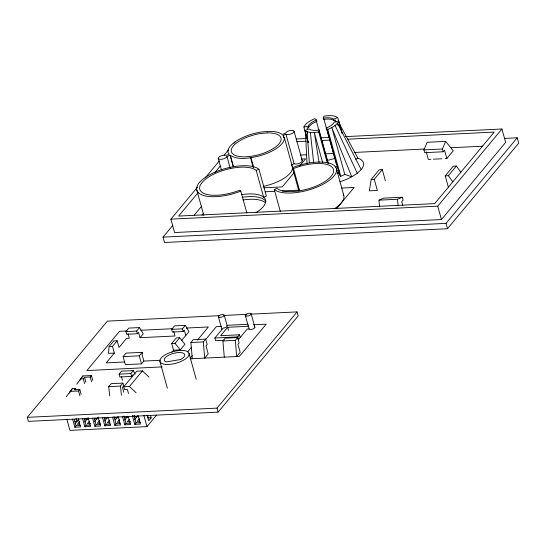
<?xml version="1.0" encoding="UTF-8"?>
<svg xmlns="http://www.w3.org/2000/svg" width="546" height="546" viewBox="0 0 546 546"><rect width="100%" height="100%" fill="white"/><g stroke="black" fill="none" stroke-linecap="round" stroke-linejoin="round"><path stroke-width="0.82" d="M283.101 135.333L284.302 137.551A29.088 11.507 -15.5 0 1 258.115 156.258C249.051 158.169 238.452 160.449 230.125 155.269L226.972 156.531A4.539 1.795 -15.5 0 1 220.871 159.371L219.089 159.186A4.539 1.795 -15.5 0 1 218.27 157.999L218.584 157.46A4.539 1.795 -15.5 0 1 222.12 155.542L223.266 155.282A4.539 1.795 -15.5 0 1 226.153 155.344L229.19 154.313L228.044 152.191A29.088 11.507 -15.5 0 1 261.582 131.968C268.4 131.347 276.242 130.31 282.2 134.452L285.367 133.299L287.107 131.586A4.539 1.795 -15.5 0 1 290.37 130.487L293.257 130.549L294.096 131.252L302.266 160.701L301.931 161.732A4.539 1.795 -15.5 0 1 295.161 164.012L294.137 163.725L285.967 134.275L283.101 135.333L283.824 137.865M294.096 131.252L293.762 132.275A4.539 1.795 -15.5 0 1 286.991 134.555L285.967 134.275M117.151 340.772L113.786 340.936L109.118 346.546L108.456 353.364L114.339 353.078L112.483 346.382L117.151 340.772L119.008 347.468L126.59 338.356L129.279 338.227L128.01 333.633M382.296 169.656L379.211 169.806L371.184 179.457L369.335 190.834L377.361 190.445L374.269 179.306L382.296 169.656L385.387 180.801M327.238 162.694L318.721 131.995L319.376 129.996A13.602 5.378 -15.5 0 1 309.05 128.931L304.921 130.569L308.278 142.69M335.995 122.413L335.319 119.977L333.947 120.523A13.602 5.378 -15.5 0 0 323.614 119.458L323.246 118.12L323.894 116.121C328.467 115.561 333.613 114.926 337.701 117.54L342.185 133.702M323.614 119.458L323.833 118.796L336.459 164.312M446.846 158.524L444.526 150.17L443.188 151.774L424.679 152.675L423.908 149.891L427.149 142.281L445.659 141.38L453.269 150.805L446.846 158.524L445.161 158.606M443.188 151.774L442.417 148.99L445.659 141.38M308.135 142.349L303.876 127C305.951 122.645 310.674 120.536 314.837 118.659L316.468 120.018L316.83 121.328L313.827 122.754A13.602 5.378 -15.5 0 0 308.64 127.6L307.173 127.846L307.623 129.47M338.745 121.116C336.67 125.471 331.948 127.58 327.784 129.457L326.153 128.098A13.602 5.378 -15.5 0 0 334.357 121.86L338.745 121.116L341.878 132.425M66.346 396.703L72.495 388.438L75.348 388.295L75.798 389.919M69.281 393.065L72.495 388.438M76.747 384.207L82.896 375.935L91.455 375.518L92.806 380.391M79.682 380.569L82.896 375.935M224.297 357.152L222.918 340.957L225.184 338.151L237.633 337.551L239.121 342.902L237.954 344.308L240.179 352.341L236.677 356.545L235.299 340.356L237.633 337.551M345.557 136.616L501.931 129.006L505.644 142.397L441.455 219.547L174.597 232.535L170.884 219.144L197.536 187.107M205.153 177.955L219.301 160.954M224.194 155.071L228.549 149.843M233.988 143.305L235.073 141.994M198.082 192.67L178.597 216.08L434.691 203.617L494.212 132.077L347.877 139.196M214.851 172.502L220.263 165.998M504.47 138.418L517.212 137.797L518.7 143.154L447.508 228.719L164.51 242.492L163.022 237.135L172.809 225.375M194.219 215.158L201.795 206.054M251.133 314.127L297.072 311.896L298.184 315.909L218.127 412.134L28.412 421.369L27.3 417.349L107.357 321.123L219.656 315.663M201.911 215.22L203.522 213.288M75.348 388.295L74.113 389.783L79.818 389.503L81.17 394.376M80.419 378.91L83.272 378.774L84.514 377.286L90.22 377.006L91.455 375.518M125.887 331.593L128.801 328.085L139.571 327.566L143.257 333.845L140.049 337.701L138.561 332.343L137.394 333.749L126.631 334.268L125.887 331.593L136.65 331.067L139.571 327.566M70.024 391.407L78.583 390.991L79.818 389.503M114.339 353.078L106.177 362.892L124.392 362.012M123.137 356.62L126.058 353.112L142.206 352.327L142.574 353.665L141.987 354.368L143.844 361.063L141.516 363.868L125.368 364.653L123.137 356.62L139.285 355.835L142.206 352.327M74.884 423.921L78.808 419.212M72.604 419.137L74.857 427.252L76.092 425.764L80.371 425.552M79.491 421.676L77.327 424.276L79.777 424.16M109.732 395.823L108.695 386.65L111.172 383.674L122.911 383.101L123.703 385.94L122.461 387.428L123.812 392.301M132.862 374.931L131.627 376.419L119.881 376.993L119.096 374.153L121.574 371.178L133.313 370.604L135.115 374.119M84.657 422.044L87.906 418.14M294.212 172.556L282.275 186.903L263.745 187.81M299.638 166.032L305.61 158.859L301.378 159.063M82.589 418.652L84.842 426.767L86.077 425.279L90.158 425.081M89.483 421.184L87.319 423.792L90.581 423.635M121.471 395.249L120.441 386.077L122.911 383.101M119.096 374.153L130.835 373.58L133.313 370.604M94.649 421.56L97.898 417.656M128.501 393.502L127.382 389.482L124.529 389.619L123.744 386.78L136.732 371.164L142.438 370.891L149.072 377.143M185.79 335.476L184.309 330.118L183.142 331.518L172.379 332.043L171.635 329.368L174.549 325.86L185.312 325.334L188.998 331.62L181.456 340.684M92.581 418.168L94.833 426.276L96.069 424.788L100.348 424.583M99.468 420.7L97.304 423.307L100.566 423.143M123.744 386.78L129.45 386.5L142.438 370.891M104.634 421.075L107.883 417.171M171.635 329.368L182.398 328.842L185.312 325.334M173.539 350.198L171.683 343.502L176.351 337.892L179.716 337.728L184.937 344.26L180.269 349.87L173.539 350.198L171.908 352.163M102.566 417.676L104.818 425.791L106.054 424.303L110.333 424.099M109.459 420.215L107.296 422.816L109.739 422.7M171.683 343.502L175.048 343.338L179.716 337.728M115.165 419.935L117.875 416.687M112.558 417.192L114.803 425.307L116.045 423.819L120.12 423.621M119.438 419.731L117.274 422.331L119.724 422.215M124.611 420.099L127.86 416.195M192.281 358.708L190.895 342.513L193.229 339.708L205.678 339.107L207.159 344.458L205.999 345.864L208.21 353.849L204.689 358.101L203.303 341.912L205.678 339.107M122.543 416.707L124.795 424.822L126.03 423.334L130.31 423.123M129.436 419.246L127.273 421.846L130.528 421.689M187.667 351.842L191.475 347.263M197.468 340.062L208.354 326.972L186.363 328.044M134.596 419.615L137.845 415.711M132.309 415.41L134.78 424.338L136.022 422.85L140.302 422.638M139.421 418.755L137.258 421.362L139.701 421.239M190.124 358.196L192.274 355.61M205.692 339.482L216.428 326.583L221.492 326.337M224.078 340.267L215.609 340.677L214.865 338.001L223.116 328.085A3.023 1.194 -15.5 0 0 226.324 327.102A3.023 1.194 -15.5 0 0 227.006 325.6M150.471 415.397L151.146 417.833L148.676 420.802L147.099 415.124M254.661 326.965A3.023 1.194 -15.5 0 1 253.01 328.951A3.023 1.194 -15.5 0 1 249.208 329.136L248.341 326.276L227.655 327.286L220.652 335.701L239.489 334.78L240.233 337.462M66.83 419.185L69.936 430.371L146.983 426.617L156.654 414.994M336.507 208.668L354.17 187.442L341.475 188.063M214.865 338.001L237.742 336.889L239.489 334.78M27.3 417.349L217.015 408.121L297.072 311.896M448.321 186.991L445.236 175.853L453.262 166.202L456.347 166.052L460.858 172.188M445.236 175.853L448.321 175.703L456.347 166.052M170.884 219.144L437.742 206.163L501.931 129.006M163.022 237.135L446.027 223.362L517.212 137.797M339.926 181.736A30.255 11.964 -15.5 0 0 351.774 176.795L357.282 173.28L361.213 169.608A30.255 11.964 -15.5 0 0 357.862 158.122L338.663 122.331M355.692 159.296L357.862 158.122M326.153 128.098L327.068 129.893L339.694 175.416L340.779 176.317L344.806 174.447L351.774 176.795L331.811 127.587L344.806 174.447M379.572 206.893L378.985 200.17L383.777 198.13L402.286 197.229L403.057 200.013L401.72 201.617L402.771 205.419M378.985 200.17L397.502 199.27L402.286 197.229M323.246 118.12A13.602 5.378 -15.5 0 1 333.572 119.185L337.701 117.54M256.204 170.372L258.954 169.274L266.38 196.055L263.629 197.147L256.204 170.372A30.255 11.964 -15.5 0 0 218.147 172.222A30.255 11.964 -15.5 0 0 201.651 192.055A30.255 11.964 -15.5 0 0 239.708 190.199L240.793 191.107L246.867 213.015M274.242 189.482L276.999 188.39A30.255 11.964 -15.5 0 0 315.049 186.534A30.255 11.964 -15.5 0 0 331.552 166.701A30.255 11.964 -15.5 0 0 293.495 168.557L292.41 167.649A33.306 13.172 -15.5 0 1 334.302 165.609A33.306 13.172 -15.5 0 1 316.141 187.442A33.306 13.172 -15.5 0 1 274.242 189.482L280.323 211.391M294.137 163.725L291.311 164.865M263.117 186.363L266.284 185.715A29.088 11.507 -15.5 0 0 292.472 167.001L284.302 137.551M303.876 127L308.265 126.256A13.602 5.378 -15.5 0 1 316.468 120.018M318.721 131.995C314.155 132.555 309.009 133.19 304.921 130.569M296.266 139.018L305.61 138.561M320.911 137.817L329.409 137.401M296.826 141.68L306.183 141.223M321.498 140.479L330.009 140.069M300.539 155.071L306.497 154.777M325.211 153.87L333.722 153.453M354.142 152.464L424.761 149.024M451.132 147.741L482.609 146.212M423.908 149.891L442.417 148.99M430.855 159.302L428.33 159.425L426.228 151.829M433.381 159.179L441.796 158.77M371.184 179.457L374.269 179.306M265.281 191.769L274.597 191.318M282.214 190.943L299.147 190.124M223.908 315.452L246.881 314.339M227.129 325.293L248.007 324.276M127.163 330.924L119.554 331.299L86.882 370.563L162.155 366.898M140.697 330.269L172.836 328.706M253.556 324.774L266.209 324.16L239.366 356.415L190.261 358.804M249.085 328.958L247.236 329.047L238.486 339.564L237.742 336.889M140.049 337.701L175.027 335.995L173.758 331.408M190.895 342.513L203.303 341.912M222.918 340.957L235.299 340.356M109.118 346.546L112.483 346.382M143.844 361.063L160.408 360.258M108.695 386.65L120.441 386.077M84.61 419.308L87.872 419.151M94.601 418.823L97.864 418.666M104.586 418.338L107.036 418.216M114.578 417.847L117.84 417.69M124.556 417.362L127.825 417.205M137.81 416.721L134.555 416.878L134.159 415.458M74.809 421.546L76.952 421.444L76.051 418.195M151.146 417.833L148.294 417.97L147.618 415.533M74.857 427.252L80.562 426.972L78.31 418.857M84.842 426.767L90.547 426.487L88.077 417.56M94.833 426.276L100.539 426.003L98.062 417.076M104.818 425.791L110.524 425.511L108.279 417.403M114.803 425.307L120.516 425.027L118.264 416.912M124.795 424.822L130.501 424.542L128.255 416.427M134.78 424.338L140.493 424.058L138.24 415.943M301.897 160.251L302.266 160.701M316.291 120.905L316.83 121.328M129.45 386.5L136.077 392.758M175.048 343.338L180.269 349.87M448.321 175.703L452.832 181.832M245.304 315.479L248.341 326.276M291.7 165.575L292.472 167.001M361.213 169.608L337.483 123.273L338.151 125.696M335.114 125.478L357.282 173.28M446.027 223.362L447.508 228.719M437.742 206.163L441.455 219.547M333.572 119.185L333.947 120.523M327.784 129.457L340.779 176.317M336.35 168.577L343.775 195.359M319.376 129.996L319.533 132.002L328.323 163.704M316.516 121.717L318.775 129.846M319.226 131.47L328.016 163.172M322.59 162.38L314.298 132.487L319.062 162.462M308.265 126.256L308.64 127.6M307.603 133.367L307.152 131.75L309.302 162.763M293.495 168.557L299.57 190.465M292.41 167.649L298.935 191.182M250.996 157.719L253.719 167.54M250.546 157.787L253.269 167.602M230.269 155.357L233.449 166.81M230.125 155.269L233.299 166.721M226.979 156.374L230.146 167.984M218.25 158.49L221.423 169.942M251.133 313.848L254.845 327.238M196.853 190.179L203.829 215.336M224.229 315.158L227.197 325.866M227.655 327.286L228.487 330.282M218.4 316.789L221.894 329.388M217.015 408.121L218.127 412.134M182.398 328.842L183.142 331.518M189.032 353.385L196.232 379.347M159.944 361.513L167.369 388.295M136.65 331.067L137.394 333.749M139.285 355.835L141.516 363.868M143.885 415.438L146.983 426.617M130.835 373.58L131.627 376.419M133.995 415.547L136.022 422.85M121.349 376.317L122.475 380.371M124.01 416.032L126.03 423.334M114.018 416.516L116.045 423.819M104.259 417.813L106.054 424.303M90.22 377.006L91.571 381.872M84.514 377.286L85.858 382.152M83.272 378.774L84.623 383.64M94.267 418.297L96.069 424.788M78.583 390.991L79.934 395.864M84.282 418.789L86.077 425.279M74.29 419.273L76.092 425.764M310.353 132.398L313.677 162.831M397.502 199.27L398.007 205.153M305.426 130.767L306.995 163.766M242.233 197.324A30.255 11.964 -15.5 0 1 265.957 201.788M242.977 200A30.255 11.964 -15.5 0 1 265.117 202.505M337.694 170.345A9.077 3.59 -15.5 0 1 339.046 170.345M336.978 173.157A9.077 3.59 -15.5 0 1 338.438 173.027M339.551 172.679A9.077 3.59 -15.5 0 1 337.537 173.614M335.599 166.953A9.077 3.59 -15.5 0 1 337.803 166.714M241.496 194.649A30.255 11.964 -15.5 0 1 264.544 198.061A30.255 11.964 -15.5 0 1 256.047 212.585M343.216 194.083A33.306 13.172 -15.5 0 1 334.493 208.681M240.793 191.107A33.306 13.172 -15.5 0 1 198.901 193.148A33.306 13.172 -15.5 0 1 217.062 171.314A33.306 13.172 -15.5 0 1 258.954 169.274M327.184 160.592A30.255 11.964 -15.5 0 1 334.787 158.463M248.28 326.187A3.023 1.194 -15.5 0 1 248.293 325.86M180.603 359.507L166.243 361.93A10.592 4.191 -15.5 0 1 168.373 355.391A10.592 4.191 -15.5 0 1 182.739 352.969A10.592 4.191 -15.5 0 1 180.603 359.507M267.13 132.903L260.954 133.456A25.73 10.176 -15.5 0 0 232.528 146.997A25.73 10.176 -15.5 0 0 245.215 156.832L251.392 156.279A25.73 10.176 -15.5 0 0 279.818 142.745A25.73 10.176 -15.5 0 0 267.13 132.903M165.39 364.38A15.104 5.972 -15.5 0 0 188.971 355.009A15.104 5.972 -15.5 0 0 169.11 352.962A15.104 5.972 -15.5 0 0 165.39 364.38M246.396 316.052A3.023 1.194 -15.5 0 0 251.126 314.175A3.023 1.194 -15.5 0 0 247.147 313.766A3.023 1.194 -15.5 0 0 246.396 316.052M219.485 317.363A3.023 1.194 -15.5 0 0 224.215 315.479A3.023 1.194 -15.5 0 0 220.236 315.069A3.023 1.194 -15.5 0 0 219.485 317.363"/></g></svg>
